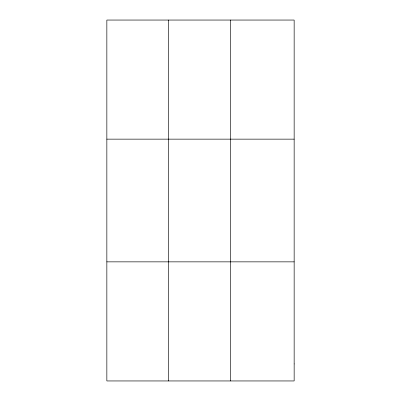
<?xml version="1.0" encoding="UTF-8"?>
<svg xmlns="http://www.w3.org/2000/svg" width="401" height="401" viewBox="0 0 401 401"><rect width="100%" height="100%" fill="white"/><g stroke="black" fill="none" stroke-linecap="round" stroke-linejoin="round"><path stroke-width="0.6" d="M168.656 380.95L168.656 20.05M230.47 380.95L230.47 20.05M106.846 139.147L294.154 139.147M106.846 261.853L294.154 261.853M294.154 363.938L294.154 380.95L106.846 380.95L106.846 20.05L294.154 20.05L294.154 363.938"/></g></svg>
